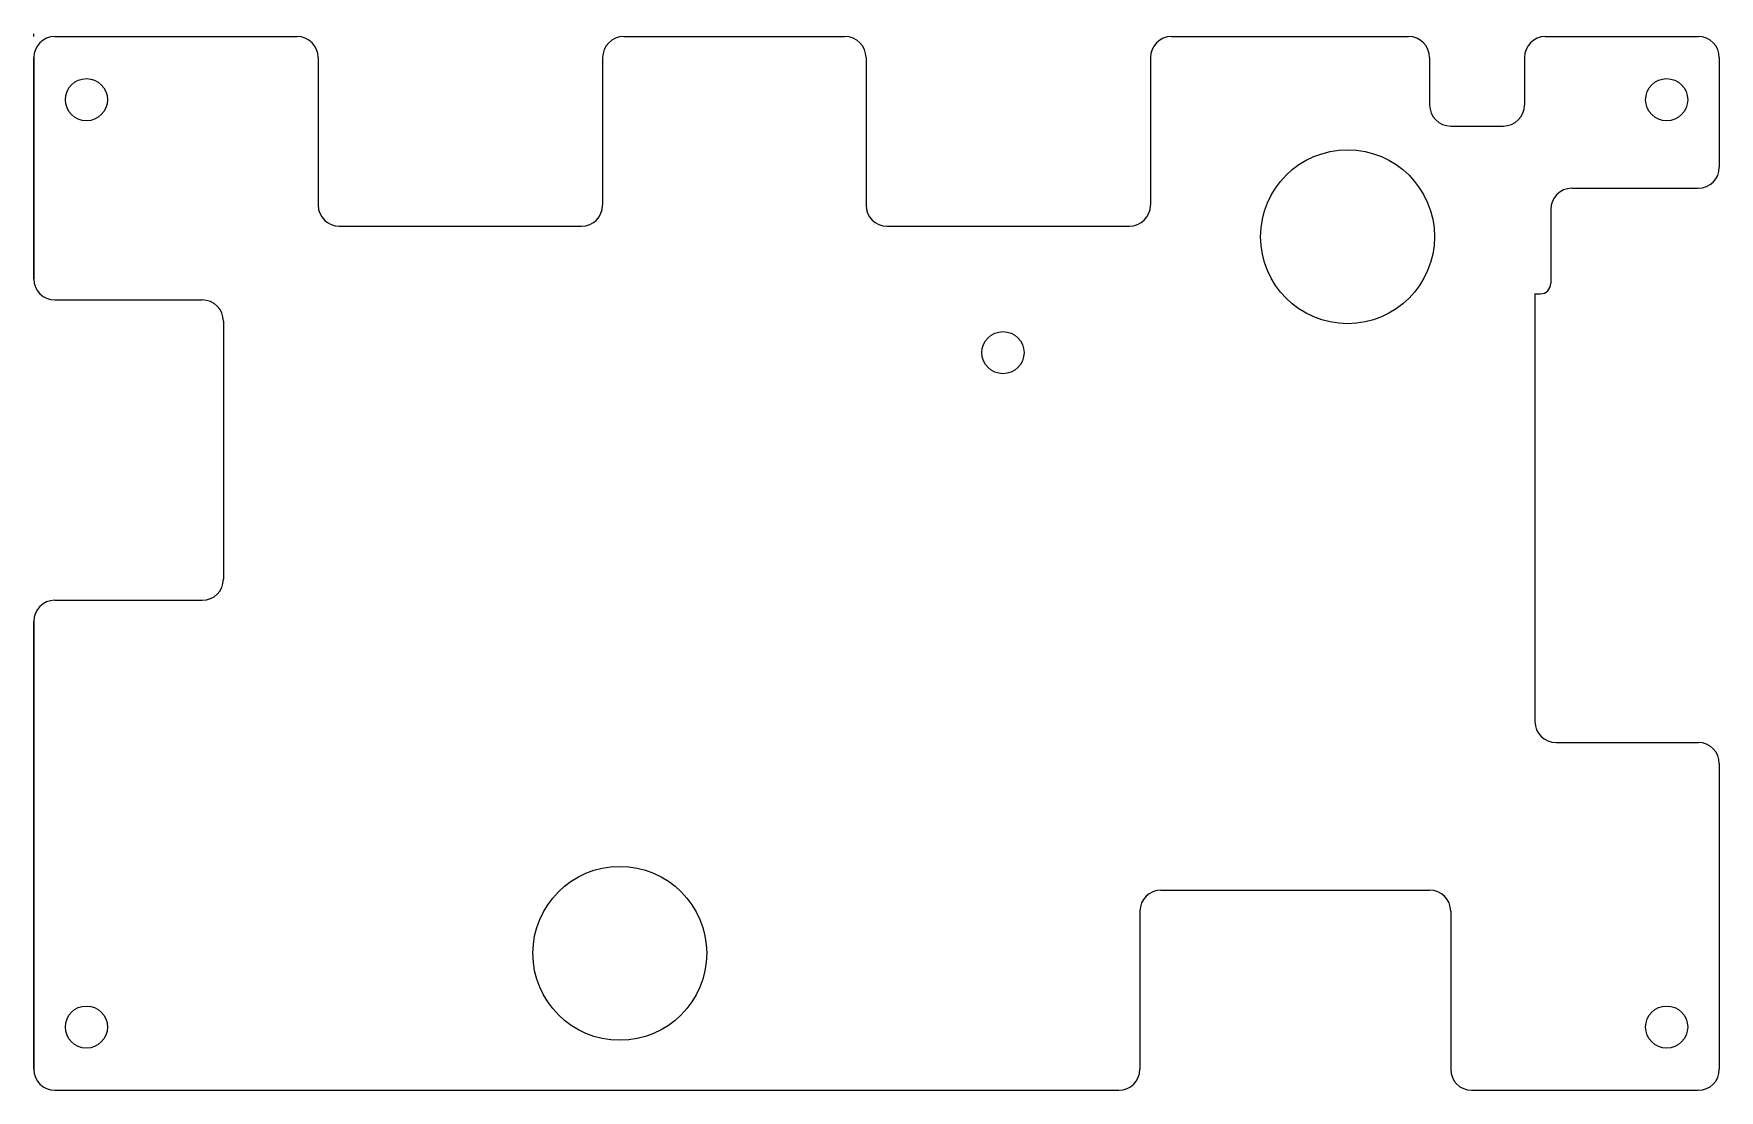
# Model space of a CAD drawing. Header units: millimetres. Extents: x -58 to 102, y -50 to 51.
import ezdxf

# ---------------------------------------------------------------- set-up
doc = ezdxf.new("R2010")
doc.units = ezdxf.units.MM
doc.linetypes.add('CENTERX2', pattern=[20.32, 12.7, -2.54, 2.54, -2.54])

msp = doc.modelspace()

# ---------------------------------------------------------------- linework, layer by layer
at = {"color": 7, "linetype": 'Continuous'}
for p, q in [((-57.8, 50.38), (-57.8, 50.64)), ((-55.8, 50.38), (-32.8, 50.38)), ((-1.8, 50.38), (19.2, 50.38)), ((50.2, 50.38), (72.7, 50.38)), ((85.7, 50.38), (100.2, 50.38)), ((-57.8, 48.38), (-57.8, 27.38)), ((-57.8, 27.38), (-57.8, 48.38)), ((-30.8, 48.38), (-30.8, 34.38)), ((-3.8, 48.38), (-3.8, 34.38)), ((21.2, 48.38), (21.2, 34.38)), ((48.2, 48.38), (48.2, 34.38)), ((74.7, 48.38), (74.7, 43.88)), ((83.7, 48.38), (83.7, 43.88)), ((102.2, 48.38), (102.2, 37.98)), ((76.7, 41.88), (81.7, 41.88)), ((88.2, 35.98), (100.2, 35.98)), ((86.2, 33.98), (86.2, 26.96)), ((-28.8, 32.38), (-5.8, 32.38)), ((23.2, 32.38), (46.2, 32.38)), ((84.7, 25.96), (84.7, -14.62)), ((84.7, 25.96), (85.2, 25.96)), ((-55.8, 25.38), (-41.8, 25.38)), ((-39.8, 23.38), (-39.8, -1.12)), ((-55.8, -3.12), (-41.8, -3.12)), ((-57.8, -5.12), (-57.8, -47.62)), ((-57.8, -47.62), (-57.8, -5.12)), ((86.7, -16.62), (100.2, -16.62)), ((102.2, -18.62), (102.2, -47.62)), ((49.2, -30.62), (74.7, -30.62)), ((47.2, -32.62), (47.2, -47.62)), ((76.7, -32.62), (76.7, -47.62)), ((-55.8, -49.62), (6.2, -49.62)), ((6.2, -49.62), (45.2, -49.62)), ((78.7, -49.62), (100.2, -49.62))]:
    msp.add_line(p, q, dxfattribs=at)
at = {"color": 7, "linetype": 'CENTERX2'}
for p, q in [((-57.8, 48.38), (-57.8, 27.38)), ((-57.8, -5.12), (-57.8, -47.62))]:
    msp.add_line(p, q, dxfattribs=at)
at = {"color": 7, "linetype": 'Continuous'}
for centre, radius in [((-52.8, 44.38), 2), ((97.2, 44.38), 2), ((66.91, 31.38), 8.25), ((34.2, 20.38), 2), ((-2.17, -36.62), 8.25), ((-52.8, -43.62), 2), ((97.2, -43.62), 2)]:
    msp.add_circle(centre, radius, dxfattribs=at)
for centre, radius, start, end in [((-55.8, 48.38), 2, 90, 180), ((-32.8, 48.38), 2, 0, 90), ((-1.8, 48.38), 2, 90, 180), ((19.2, 48.38), 2, 0, 90), ((50.2, 48.38), 2, 90, 180), ((72.7, 48.38), 2, 0, 90), ((85.7, 48.38), 2, 90, 180), ((100.2, 48.38), 2, 0, 90), ((76.7, 43.88), 2, 180, 270), ((81.7, 43.88), 2, 270, 0), ((100.2, 37.98), 2, 270, 0), ((88.2, 33.98), 2, 90, 180), ((-28.8, 34.38), 2, 180, 270), ((-5.8, 34.38), 2, 270, 0), ((23.2, 34.38), 2, 180, 270), ((46.2, 34.38), 2, 270, 0), ((-55.8, 27.38), 2, 180, 270), ((85.2, 26.96), 1, 270, 0), ((-41.8, 23.38), 2, 0, 90), ((-41.8, -1.12), 2, 270, 0), ((-55.8, -5.12), 2, 90, 180), ((86.7, -14.62), 2, 180, 270), ((100.2, -18.62), 2, 0, 90), ((49.2, -32.62), 2, 90, 180), ((74.7, -32.62), 2, 0, 90), ((-55.8, -47.62), 2, 180, 270), ((45.2, -47.62), 2, 270, 0), ((78.7, -47.62), 2, 180, 270), ((100.2, -47.62), 2, 270, 0)]:
    msp.add_arc(centre, radius, start, end, dxfattribs=at)

doc.saveas('drawing.dxf')
